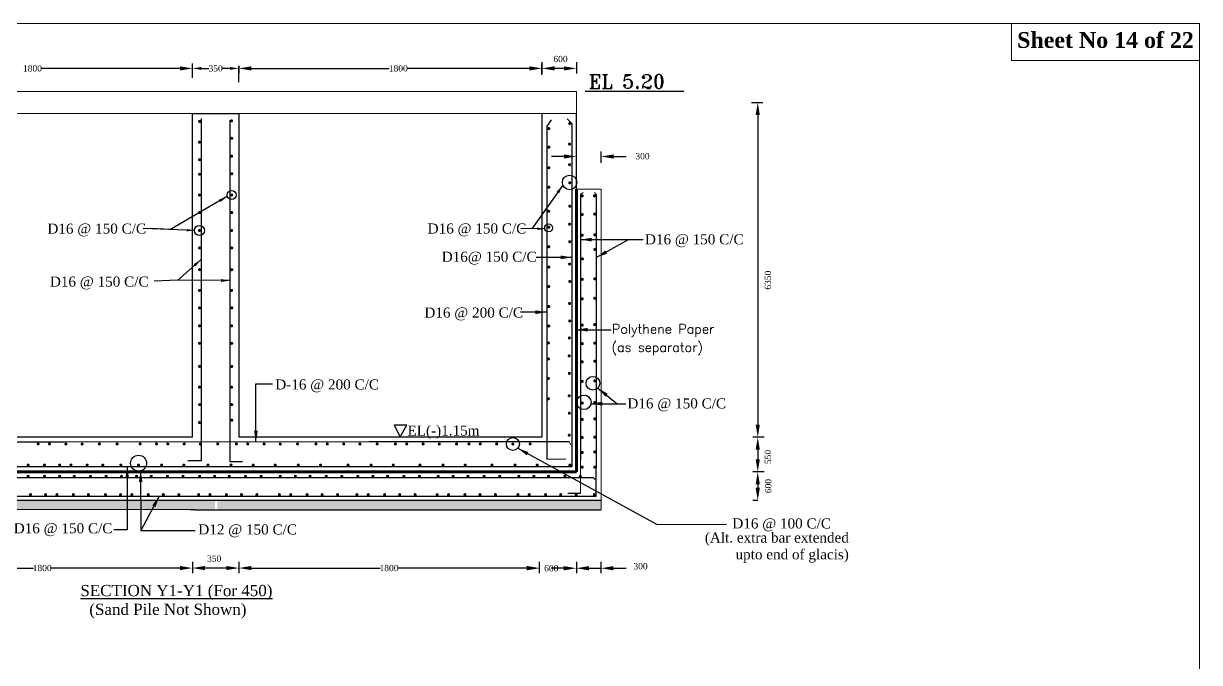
# Model space of a CAD drawing. Extents: x -545075 to 1728153, y -708141 to -305611.
# Drawn here: x 809975 to 856810, y -631002 to -605555 of the extents above; entities that cross this region are included whole.
import ezdxf

# ---------------------------------------------------------------- set-up
doc = ezdxf.new("R2010")
doc.units = 0
doc.header["$MEASUREMENT"] = 0
doc.layers.get('0').update_dxf_attribs({"linetype": 'CONTINUOUS'})
doc.layers.get('DEFPOINTS').update_dxf_attribs({"linetype": 'CONTINUOUS'})
doc.layers.add('LINE', color=7, linetype='CONTINUOUS')
doc.layers.add('Other line', color=7, linetype='CONTINUOUS', lineweight=15)
doc.layers.add('Text 20', color=7, linetype='CONTINUOUS', lineweight=15)
doc.styles.add('BIG', font='ROMANT.SHX')
doc.styles.get("Standard").update_dxf_attribs({"font": 'times.ttf', "height": 250})
doc.dimstyles.new('3', dxfattribs={"dimtxt": 225, "dimasz": 350, "dimexe": 100, "dimexo": 25, "dimgap": 9, "dimtad": 0, "dimdec": 0, "dimzin": 0, "dimdsep": 46, "dimtxsty": 'Standard', "dimcen": 0, "dimclrt": 256, "dimadec": 0, "dimazin": 0, "dimtfac": 1, "dimtdec": 0, "dimtofl": 0, "dimtmove": 2, "dimatfit": 3, "dimfxl": 1, "dimtolj": 1, "dimtzin": 0, "dimarcsym": 0})
doc.dimstyles.new('ISO-25', dxfattribs={"dimtxt": 2.5, "dimasz": 2.5, "dimexe": 1.25, "dimexo": 0.625, "dimtad": 1, "dimtxsty": 'Standard', "dimcen": 2.5, "dimadec": 0, "dimazin": 0, "dimtfac": 1, "dimtmove": 0, "dimatfit": 3, "dimfxl": 1, "dimarcsym": 0})

# ---------------------------------------------------------------- blocks, each defined once
blk = doc.blocks.new('*D488')
at = {"layer": 'DEFPOINTS', "color": 0, "lineweight": -2}
for p in [(804480, -626907), (816702, -626992), (804480, -627242)]:
    blk.add_point(p, dxfattribs=at)
at = {"layer": 'LINE', "color": 7, "lineweight": -2}
for p, q in [((804480, -626992), (804480, -627442)), ((816702, -626997), (816702, -627442)), ((804980, -627242), (810368, -627242)), ((816202, -627242), (811068, -627242))]:
    blk.add_line(p, q, dxfattribs=at)
for points in [[(804980, -627158), (804980, -627325), (804480, -627242)], [(816202, -627158), (816202, -627325), (816702, -627242)]]:
    blk.add_solid(points, dxfattribs=at)
at = {"layer": 'LINE', "color": 7, "insert": (810718, -627242), "char_height": 250, "attachment_point": 5}
blk.add_mtext('\\A1;1800', dxfattribs=at)
blk = doc.blocks.new('*D489')
at = {"layer": 'DEFPOINTS', "color": 0, "lineweight": -2}
for p in [(816702, -626553), (818551, -626992), (816702, -627242)]:
    blk.add_point(p, dxfattribs=at)
at = {"layer": 'LINE', "color": 7, "lineweight": -2}
for p, q in [((816702, -626992), (816702, -627442)), ((818551, -626997), (818551, -627442)), ((818051, -627242), (817202, -627242))]:
    blk.add_line(p, q, dxfattribs=at)
for points in [[(817202, -627158), (817202, -627325), (816702, -627242)], [(818051, -627158), (818051, -627325), (818551, -627242)]]:
    blk.add_solid(points, dxfattribs=at)
at = {"layer": 'LINE', "color": 7, "insert": (817568, -626869), "char_height": 250, "attachment_point": 5}
blk.add_mtext('\\A1;350', dxfattribs=at)
blk = doc.blocks.new('*D491')
at = {"layer": 'DEFPOINTS', "color": 0, "lineweight": -2}
for p in [(839471, -622029), (839217, -623406), (839473, -623406)]:
    blk.add_point(p, dxfattribs=at)
at = {"layer": 'LINE', "color": 7, "lineweight": -2}
for p, q in [((839466, -622029), (839017, -622029)), ((839217, -622529), (839217, -622906)), ((839467, -623406), (839017, -623406))]:
    blk.add_line(p, q, dxfattribs=at)
for points in [[(839134, -622529), (839301, -622529), (839217, -622029)], [(839134, -622906), (839301, -622906), (839217, -623406)]]:
    blk.add_solid(points, dxfattribs=at)
at = {"layer": 'LINE', "color": 7, "insert": (839623, -622816), "char_height": 250, "attachment_point": 5, "rotation": 90}
blk.add_mtext('\\A1;550', dxfattribs=at)
blk = doc.blocks.new('*D492')
at = {"layer": 'DEFPOINTS', "color": 0, "lineweight": -2}
for p in [(836273, -608697), (839217, -622029), (839473, -622029)]:
    blk.add_point(p, dxfattribs=at)
at = {"layer": 'LINE', "color": 7, "lineweight": -2}
for p, q in [((838967, -608697), (839417, -608697)), ((839217, -609197), (839217, -621529)), ((839467, -622029), (839017, -622029))]:
    blk.add_line(p, q, dxfattribs=at)
for points in [[(839134, -609197), (839301, -609197), (839217, -608697)], [(839134, -621529), (839301, -621529), (839217, -622029)]]:
    blk.add_solid(points, dxfattribs=at)
at = {"layer": 'LINE', "color": 7, "insert": (839623, -615776), "char_height": 250, "attachment_point": 5, "rotation": 90}
blk.add_mtext('\\A1;6350', dxfattribs=at)
blk = doc.blocks.new('*D494')
at = {"layer": 'DEFPOINTS', "color": 0, "lineweight": -2}
for p in [(830624, -606800), (831999, -606910), (830624, -607343)]:
    blk.add_point(p, dxfattribs=at)
at = {"layer": 'LINE', "color": 7, "lineweight": -2}
for p, q in [((830624, -607093), (830624, -607543)), ((831499, -607343), (831124, -607343)), ((831999, -607093), (831999, -607543))]:
    blk.add_line(p, q, dxfattribs=at)
for points in [[(831124, -607260), (831124, -607426), (830624, -607343)], [(831499, -607260), (831499, -607426), (831999, -607343)]]:
    blk.add_solid(points, dxfattribs=at)
at = {"layer": 'LINE', "color": 7, "insert": (831363, -606970), "char_height": 250, "attachment_point": 5}
blk.add_mtext('\\A1;600', dxfattribs=at)
blk = doc.blocks.new('*D496')
at = {"layer": 'DEFPOINTS', "color": 0, "lineweight": -2}
for p in [(831994, -623443), (830512, -626704), (830512, -627249)]:
    blk.add_point(p, dxfattribs=at)
at = {"layer": 'LINE', "color": 7, "lineweight": -2}
for p, q in [((830512, -626999), (830512, -627449)), ((831994, -626999), (831994, -627449)), ((830012, -627249), (829512, -627249)), ((832494, -627249), (832994, -627249))]:
    blk.add_line(p, q, dxfattribs=at)
for points in [[(830012, -627166), (830012, -627333), (830512, -627249)], [(832494, -627166), (832494, -627333), (831994, -627249)]]:
    blk.add_solid(points, dxfattribs=at)
at = {"layer": 'LINE', "color": 7, "insert": (830994, -627249), "char_height": 250, "attachment_point": 5}
blk.add_mtext('\\A1;600', dxfattribs=at)
blk = doc.blocks.new('*D497')
at = {"layer": 'DEFPOINTS', "color": 0, "lineweight": -2}
for p in [(831999, -610851), (831999, -612073), (832977, -612155)]:
    blk.add_point(p, dxfattribs=at)
at = {"layer": 'LINE', "color": 7, "lineweight": -2}
for p, q in [((831999, -611101), (831999, -610651)), ((832977, -611101), (832977, -610651)), ((831499, -610851), (830999, -610851)), ((833477, -610851), (833977, -610851))]:
    blk.add_line(p, q, dxfattribs=at)
for points in [[(831499, -610768), (831499, -610934), (831999, -610851)], [(833477, -610768), (833477, -610934), (832977, -610851)]]:
    blk.add_solid(points, dxfattribs=at)
at = {"layer": 'LINE', "color": 7, "insert": (834627, -610838), "char_height": 250, "attachment_point": 5}
blk.add_mtext('\\A1;300', dxfattribs=at)
blk = doc.blocks.new('*D487')
at = {"layer": 'DEFPOINTS', "color": 0, "linetype": 'ByBlock', "lineweight": -2}
for p in [(818551, -607343), (816702, -607739), (818551, -607910)]:
    blk.add_point(p, dxfattribs=at)
at = {"layer": 'LINE', "color": 0, "linetype": 'ByBlock', "lineweight": -2}
for p, q in [((816702, -607714), (816702, -607243)), ((817052, -607343), (817355, -607343)), ((818201, -607343), (817898, -607343)), ((818551, -607885), (818551, -607243))]:
    blk.add_line(p, q, dxfattribs=at)
for points in [[(817052, -607285), (817052, -607401), (816702, -607343)], [(818201, -607285), (818201, -607401), (818551, -607343)]]:
    blk.add_solid(points, dxfattribs=at)
at = {"layer": 'LINE', "linetype": 'ByBlock', "lineweight": -2, "insert": (817626, -607343), "char_height": 250, "attachment_point": 5}
blk.add_mtext('\\A1;350', dxfattribs=at)
blk = doc.blocks.new('*D486')
at = {"layer": 'DEFPOINTS', "color": 0, "lineweight": -2}
for p in [(818551, -622029), (830512, -626999), (818551, -627242)]:
    blk.add_point(p, dxfattribs=at)
at = {"layer": 'LINE', "color": 7, "lineweight": -2}
for p, q in [((818551, -626992), (818551, -627442)), ((830512, -627004), (830512, -627442)), ((819051, -627242), (824181, -627242)), ((830012, -627242), (824881, -627242))]:
    blk.add_line(p, q, dxfattribs=at)
for points in [[(819051, -627158), (819051, -627325), (818551, -627242)], [(830012, -627158), (830012, -627325), (830512, -627242)]]:
    blk.add_solid(points, dxfattribs=at)
at = {"layer": 'LINE', "color": 7, "insert": (824531, -627242), "char_height": 250, "attachment_point": 5}
blk.add_mtext('\\A1;1800', dxfattribs=at)
blk = doc.blocks.new('*D484')
at = {"layer": 'DEFPOINTS', "color": 0, "lineweight": -2}
for p in [(831994, -624545), (832972, -624546), (831994, -627249)]:
    blk.add_point(p, dxfattribs=at)
at = {"layer": 'LINE', "color": 7, "lineweight": -2}
for p, q in [((831994, -626999), (831994, -627449)), ((832972, -626999), (832972, -627449)), ((831494, -627249), (830994, -627249)), ((833472, -627249), (833972, -627249))]:
    blk.add_line(p, q, dxfattribs=at)
for points in [[(831494, -627166), (831494, -627333), (831994, -627249)], [(833472, -627166), (833472, -627333), (832972, -627249)]]:
    blk.add_solid(points, dxfattribs=at)
at = {"layer": 'LINE', "color": 7, "insert": (834550, -627170), "char_height": 250, "attachment_point": 5}
blk.add_mtext('\\A1;300', dxfattribs=at)
blk = doc.blocks.new('*D528')
at = {"layer": 'DEFPOINTS', "color": 0, "lineweight": -2}
for p in [(839217, -623406), (839217, -624546), (839217, -624546)]:
    blk.add_point(p, dxfattribs=at)
at = {"layer": 'LINE', "color": 7, "lineweight": -2}
for p, q in [((839217, -623406), (839017, -623406)), ((839217, -623906), (839217, -624046)), ((839217, -624546), (839017, -624546))]:
    blk.add_line(p, q, dxfattribs=at)
for points in [[(839134, -623906), (839301, -623906), (839217, -623406)], [(839134, -624046), (839301, -624046), (839217, -624546)]]:
    blk.add_solid(points, dxfattribs=at)
at = {"layer": 'LINE', "color": 7, "insert": (839634, -623976), "char_height": 250, "attachment_point": 5, "rotation": 90}
blk.add_mtext('\\A1;600', dxfattribs=at)

msp = doc.modelspace()

# ---------------------------------------------------------------- hatches: boundary and pattern name
at = {"layer": 'LINE'}
h = msp.add_hatch(dxfattribs=at)
h.set_pattern_fill('AR-CONC', color=0, scale=56, style=0)
h.set_pattern_definition([(50, (557004.27, 41426.52), (401.6657, -35.1412), [42, -462]), (355, (557004.27, 41426.5), (-77.70075, 421.2276), [33.6, -369.6]), (100.4514, (557037.74, 41423.6), (323.96525, 386.08614), [35.6945, -392.63958]), (46.1842, (557004.27, 41538.5), (597.655, -92.69065), [63, -693]), (96.6356, (557054.1, 41530.8), (523.4111, 545.506), [53.54176, -588.9593]), (351.1842, (557004.3, 41538.5), (523.4107, 545.5064), [50.4, -554.4]), (21, (557060.27, 41510.52), (334.26795, -225.46658), [42, -462]), (326, (557060.27, 41510.5), (136.25659, 406.08403), [33.6, -369.6]), (71.4514, (557088.13, 41491.73), (470.52467, 180.61708), [35.6945, -392.63958]), (37.5, (557004.27, 41426.52), (6.80952, 186.420558), [0, -365.12, 0, -375.2, 0, -371]), (7.5, (557004.27, 41426.52), (147.31894, 220.87056), [0, -213.92, 0, -356.72, 0, -141.4]), (327.5, (556879.39, 41426.52), (298.940564, -12.630728), [0, -140, 0, -436.8, 0, -579.6]), (317.5, (556823.4, 41426.52), (326.584255, 56.05879), [0, -182, 0, -290.08, 0, -411.6])])
h.paths.add_polyline_path([(802156.972, -624556.672), (802156.972, -624895.959), (802342.542, -624895.959), (803140.465, -624895.959), (807052.726, -624906.651), (816616.491, -624920.557), (816796.742, -624921.05), (817594.664, -624921.05), (817594.664, -624556.672)])
h = msp.add_hatch(dxfattribs=at)
h.set_pattern_fill('AR-CONC', color=0, scale=56, style=0)
h.set_pattern_definition([(50, (170326.4, -332), (401.6657, -35.1412), [42, -462]), (355, (170326.4, -332), (-77.70075, 421.2276), [33.6, -369.6]), (100.4514, (170359.87, -334.93), (323.96525, 386.08614), [35.6945, -392.63958]), (46.1842, (170326.4, -220), (597.655, -92.69065), [63, -693]), (96.6356, (170376.2, -227.7), (523.4111, 545.506), [53.54176, -588.9593]), (351.1842, (170326.4, -220), (523.4107, 545.5064), [50.4, -554.4]), (21, (170382.4, -248), (334.26795, -225.46658), [42, -462]), (326, (170382.4, -248), (136.25659, 406.08403), [33.6, -369.6]), (71.4514, (170410.25, -266.8), (470.52467, 180.61708), [35.6945, -392.63958]), (37.5, (170326.4, -332), (6.80952, 186.420558), [0, -365.12, 0, -375.2, 0, -371]), (7.5, (170326.4, -332), (147.31894, 220.87056), [0, -213.92, 0, -356.72, 0, -141.4]), (327.5, (170201.52, -332), (298.940564, -12.630728), [0, -140, 0, -436.8, 0, -579.6]), (317.5, (170145.52, -332), (326.584255, 56.05879), [0, -182, 0, -290.08, 0, -411.6])])
h.paths.add_polyline_path([(817699.546, -624556.672), (817699.546, -624921.05), (832977.161, -624921.05), (832977.161, -624556.672)])

# ---------------------------------------------------------------- linework, layer by layer
at = {"color": 7, "linetype": 'ByBlock', "lineweight": 20}
msp.add_lwpolyline([(784838.137, -656449.814), (784838.137, -605555.167), (856810.366, -605555.167), (856810.366, -656449.814), (784838.137, -656449.814)], close=True, dxfattribs=at)
at = {"linetype": 'ByBlock'}
msp.add_lwpolyline([(824974.691, -622020.614), (825244.691, -621550.614), (824734.691, -621550.614), (824974.691, -622020.614)], dxfattribs=at)
for centre, radius in [((831724.132, -611884.482), 288.401), ((830889.231, -613696.518), 157.949), ((832651.953, -619881.835), 272.386), ((832290.841, -620641.141), 289.922)]:
    msp.add_circle(centre, radius, dxfattribs=at)
at = {"layer": 'LINE', "color": 7}
for p, q in [((816201.609, -607342.906), (810698.44, -607342.906)), ((816701.609, -607592.906), (816701.609, -607142.906)), ((818551.176, -607247.906), (818551.176, -607542.906)), ((819051.176, -607342.906), (824533.244, -607342.906)), ((830123.988, -607342.906), (825268.44, -607342.906)), ((830623.988, -607592.906), (830623.988, -607142.906))]:
    msp.add_line(p, q, dxfattribs=at)
at = {"layer": 'LINE'}
for p, q in [((832345.964, -608250.773), (836273.065, -608250.773)), ((830623.988, -609136.77), (830623.988, -622028.942)), ((831998.988, -612154.556), (831993.669, -609136.77)), ((830813.988, -609675.202), (830813.988, -622909.612)), ((831808.988, -609533.537), (831808.988, -623213.942)), ((832163.173, -612360.296), (832163.173, -622931.704)), ((832787.161, -612362.296), (832787.161, -623232.923)), ((810540.726, -622028.942), (804515.465, -622028.942)), ((811605.727, -622225.354), (807052.726, -622226.806)), ((816701.609, -622027.317), (810540.726, -622028.942)), ((823747.5, -622221.481), (811605.727, -622225.354)), ((820821.412, -622028.942), (818551.176, -622028.942)), ((830623.988, -622028.942), (820821.412, -622028.942)), ((831709.918, -622218.942), (823747.5, -622221.481)), ((831808.988, -623213.942), (803370.183, -623213.942)), ((832787.161, -624380.027), (832787.161, -623289.226)), ((832673.842, -623650.275), (805992.52, -623650.275)), ((832673.842, -623650.275), (832774.532, -623736.88)), ((802326.476, -624380.027), (832787.161, -624380.027)), ((816616.491, -624920.557), (807052.726, -624906.651)), ((816796.742, -624921.05), (816616.491, -624920.557))]:
    msp.add_line(p, q, dxfattribs=at)
at = {"layer": 'LINE', "color": 0, "linetype": 'ByBlock', "lineweight": -2}
for p, q in [((817048.187, -609342.368), (817048.187, -622972.871)), ((818194.704, -609401.433), (818194.704, -622996.431)), ((817048.187, -622972.871), (816525.41, -622972.871)), ((818194.704, -622996.431), (818701.619, -622996.431)), ((832163.173, -624272), (831655.842, -624272))]:
    msp.add_line(p, q, dxfattribs=at)
at = {"layer": 'LINE', "color": 0}
for p, q in [((830813.988, -609675.202), (830999.955, -609391.137)), ((831808.988, -609533.537), (831631.756, -609350.558)), ((816796.742, -624921.05), (832977.161, -624921.05))]:
    msp.add_line(p, q, dxfattribs=at)
at = {"layer": 'LINE', "lineweight": 60}
for p in [(831998.988, -612154.556), (831993.669, -612154.556)]:
    msp.add_line(p, (831993.669, -623405.588), dxfattribs=at)
at = {"layer": 'LINE', "lineweight": 9}
msp.add_lwpolyline([(856810.366, -605555.167), (849323.562, -605555.167), (849323.562, -607023.778), (856810.366, -607023.778)], close=True, dxfattribs=at)
at = {"layer": 'LINE', "color": 0, "linetype": 'ByBlock', "lineweight": -2}
msp.add_lwpolyline([(816701.609, -622027.317), (816701.609, -609135.144), (818551.176, -609135.144), (818551.176, -622027.317)], dxfattribs=at)
at = {"layer": 'LINE', "color": 0, "const_width": 60.48}
for points in [[(816954.492, -609455.936, 1), (817014.972, -609455.936, 1)], [(818232.768, -609429.668, 1), (818293.248, -609429.668, 1)], [(830864.845, -609738.381, 1), (830925.325, -609738.381, 1)], [(831698.248, -609537.254, 1), (831758.728, -609537.254, 1)], [(816949.537, -610281.049, 1), (817010.017, -610281.049, 1)], [(818237.723, -610126.118, 1), (818298.203, -610126.118, 1)], [(830865.516, -610479.611, 1), (830925.996, -610479.611, 1)], [(831693.294, -610358.043, 1), (831753.774, -610358.043, 1)], [(816954.492, -610977.499, 1), (817014.972, -610977.499, 1)], [(818232.768, -610841.561, 1), (818293.248, -610841.561, 1)], [(831693.294, -611176.88, 1), (831753.774, -611176.88, 1)], [(816954.492, -611560.642, 1), (817014.972, -611560.642, 1)], [(818237.723, -611538.011, 1), (818298.203, -611538.011, 1)], [(830865.516, -611298.448, 1), (830925.996, -611298.448, 1)], [(830864.845, -612074.458, 1), (830925.325, -612074.458, 1)], [(831697.572, -611899.663, 1), (831758.052, -611899.663, 1)], [(816949.537, -612385.754, 1), (817010.017, -612385.754, 1)], [(818232.768, -612385.754, 1), (818293.248, -612385.754, 1)], [(832197.838, -612420.435, 1), (832258.318, -612420.435, 1)], [(832684.881, -612418.838, 1), (832745.361, -612418.838, 1)], [(816954.492, -613082.204, 1), (817014.972, -613082.204, 1)], [(818237.723, -613082.204, 1), (818298.203, -613082.204, 1)], [(830864.169, -613032.79, 1), (830924.649, -613032.79, 1)], [(831697.572, -612831.663, 1), (831758.052, -612831.663, 1)], [(831692.617, -613547.106, 1), (831753.097, -613547.106, 1)], [(832197.838, -613161.931, 1), (832258.318, -613161.931, 1)], [(832695.31, -613142.296, 1), (832755.79, -613142.296, 1)], [(816949.537, -613797.648, 1), (817010.017, -613797.648, 1)], [(818232.768, -613797.648, 1), (818293.248, -613797.648, 1)], [(830864.84, -613668.674, 1), (830925.32, -613668.674, 1)], [(832197.838, -613987.931, 1), (832258.318, -613987.931, 1)], [(832695.31, -613968.296, 1), (832755.79, -613968.296, 1)], [(816954.492, -614494.098, 1), (817014.972, -614494.098, 1)], [(818237.723, -614494.098, 1), (818298.203, -614494.098, 1)], [(830864.169, -614444.683, 1), (830924.649, -614444.683, 1)], [(831697.572, -614243.556, 1), (831758.052, -614243.556, 1)], [(832205.1, -614930.713, 1), (832265.58, -614930.713, 1)], [(832695.31, -614555.338, 1), (832755.79, -614555.338, 1)], [(816954.492, -615358.575, 1), (817014.972, -615358.575, 1)], [(818237.723, -615358.575, 1), (818298.203, -615358.575, 1)], [(830864.84, -615254.742, 1), (830925.32, -615254.742, 1)], [(831692.617, -615133.174, 1), (831753.097, -615133.174, 1)], [(831697.572, -615829.624, 1), (831758.052, -615829.624, 1)], [(832197.838, -615743.15, 1), (832258.318, -615743.15, 1)], [(832695.31, -615723.514, 1), (832755.79, -615723.514, 1)], [(816949.537, -616183.687, 1), (817010.017, -616183.687, 1)], [(818232.768, -616183.687, 1), (818293.248, -616183.687, 1)], [(830864.169, -616030.751, 1), (830924.649, -616030.751, 1)], [(816954.492, -616880.137, 1), (817014.972, -616880.137, 1)], [(818237.723, -616880.137, 1), (818298.203, -616880.137, 1)], [(830864.84, -616826.256, 1), (830925.32, -616826.256, 1)], [(831692.617, -616704.688, 1), (831753.097, -616704.688, 1)], [(832197.086, -616518.311, 1), (832257.566, -616518.311, 1)], [(832694.558, -616498.675, 1), (832755.038, -616498.675, 1)], [(816949.537, -617595.581, 1), (817010.017, -617595.581, 1)], [(818232.768, -617595.581, 1), (818293.248, -617595.581, 1)], [(830864.169, -617602.266, 1), (830924.649, -617602.266, 1)], [(831697.572, -617401.138, 1), (831758.052, -617401.138, 1)], [(832197.838, -617567.868, 1), (832258.318, -617567.868, 1)], [(832695.31, -617548.233, 1), (832755.79, -617548.233, 1)], [(830849.781, -618278.1, 1), (830910.261, -618278.1, 1)], [(831683.185, -618076.973, 1), (831743.665, -618076.973, 1)], [(832695.31, -618284.667, 1), (832755.79, -618284.667, 1)], [(816954.492, -618292.031, 1), (817014.972, -618292.031, 1)], [(818237.723, -618292.031, 1), (818298.203, -618292.031, 1)], [(832197.838, -618304.302, 1), (832258.318, -618304.302, 1)], [(816954.492, -619212.436, 1), (817014.972, -619212.436, 1)], [(818237.723, -619212.436, 1), (818298.203, -619212.436, 1)], [(830850.452, -618913.984, 1), (830910.932, -618913.984, 1)], [(831678.23, -618792.416, 1), (831738.71, -618792.416, 1)], [(832197.838, -619026.186, 1), (832258.318, -619026.186, 1)], [(832695.31, -619006.55, 1), (832755.79, -619006.55, 1)], [(830849.781, -619689.993, 1), (830910.261, -619689.993, 1)], [(831683.185, -619488.866, 1), (831743.665, -619488.866, 1)], [(816949.537, -620037.549, 1), (817010.017, -620037.549, 1)], [(818232.768, -620037.549, 1), (818293.248, -620037.549, 1)], [(832197.838, -619807.245, 1), (832258.318, -619807.245, 1)], [(832695.31, -619787.609, 1), (832755.79, -619787.609, 1)], [(830850.452, -620500.052, 1), (830910.932, -620500.052, 1)], [(831678.23, -620378.484, 1), (831738.71, -620378.484, 1)], [(816954.492, -620733.999, 1), (817014.972, -620733.999, 1)], [(818237.723, -620733.999, 1), (818298.203, -620733.999, 1)], [(831683.185, -621074.934, 1), (831743.665, -621074.934, 1)], [(832197.838, -620668.976, 1), (832258.318, -620668.976, 1)], [(832695.31, -620649.34, 1), (832755.79, -620649.34, 1)], [(816949.537, -621449.443, 1), (817010.017, -621449.443, 1)], [(818237.723, -621352.999, 1), (818298.203, -621352.999, 1)], [(832197.838, -621320.767, 1), (832258.318, -621320.767, 1)], [(832695.31, -621301.131, 1), (832755.79, -621301.131, 1)], [(831678.23, -621949.998, 1), (831738.71, -621949.998, 1)], [(832695.31, -622025.319, 1), (832755.79, -622025.319, 1)], [(810527.16, -622300.529, 1), (810587.64, -622300.529, 1)], [(810978.622, -622300.529, 1), (811039.102, -622300.529, 1)], [(811632.139, -622300.529, 1), (811692.619, -622300.529, 1)], [(812277.486, -622301.999, 1), (812337.966, -622301.999, 1)], [(812965.056, -622300.529, 1), (813025.536, -622300.529, 1)], [(813670.958, -622300.529, 1), (813731.438, -622300.529, 1)], [(814589.67, -622300.529, 1), (814650.15, -622300.529, 1)], [(815239.681, -622300.529, 1), (815300.161, -622300.529, 1)], [(815691.143, -622300.529, 1), (815751.623, -622300.529, 1)], [(816344.659, -622300.529, 1), (816405.139, -622300.529, 1)], [(816990.007, -622301.999, 1), (817050.487, -622301.999, 1)], [(817677.577, -622300.529, 1), (817738.057, -622300.529, 1)], [(818420.731, -622300.529, 1), (818481.211, -622300.529, 1)], [(818872.193, -622300.529, 1), (818932.673, -622300.529, 1)], [(819525.71, -622300.529, 1), (819586.19, -622300.529, 1)], [(820171.057, -622301.999, 1), (820231.537, -622301.999, 1)], [(820858.627, -622300.529, 1), (820919.107, -622300.529, 1)], [(821591.019, -622300.529, 1), (821651.499, -622300.529, 1)], [(822042.481, -622300.529, 1), (822102.961, -622300.529, 1)], [(822695.998, -622300.529, 1), (822756.478, -622300.529, 1)], [(823341.345, -622301.999, 1), (823401.825, -622301.999, 1)], [(824028.915, -622300.529, 1), (824089.395, -622300.529, 1)], [(824754.284, -622300.529, 1), (824814.764, -622300.529, 1)], [(825205.746, -622300.529, 1), (825266.226, -622300.529, 1)], [(825859.263, -622300.529, 1), (825919.743, -622300.529, 1)], [(826504.61, -622301.999, 1), (826565.09, -622301.999, 1)], [(827192.18, -622300.529, 1), (827252.66, -622300.529, 1)], [(827684.094, -622300.529, 1), (827744.574, -622300.529, 1)], [(828135.556, -622300.529, 1), (828196.036, -622300.529, 1)], [(828789.073, -622300.529, 1), (828849.553, -622300.529, 1)], [(829434.42, -622301.999, 1), (829494.9, -622301.999, 1)], [(830121.99, -622300.529, 1), (830182.47, -622300.529, 1)], [(832197.838, -622044.954, 1), (832258.318, -622044.954, 1)], [(832197.838, -622638.153, 1), (832258.318, -622638.153, 1)], [(832695.31, -622618.518, 1), (832755.79, -622618.518, 1)], [(810128.923, -623139.68, 1), (810189.403, -623139.68, 1)], [(810782.44, -623139.68, 1), (810842.92, -623139.68, 1)], [(811382.286, -623139.68, 1), (811442.766, -623139.68, 1)], [(811833.748, -623139.68, 1), (811894.228, -623139.68, 1)], [(812479.095, -623141.151, 1), (812539.575, -623141.151, 1)], [(813100.369, -623139.68, 1), (813160.849, -623139.68, 1)], [(813820.182, -623139.68, 1), (813880.662, -623139.68, 1)], [(814526.085, -623139.68, 1), (814586.565, -623139.68, 1)], [(815444.796, -623139.68, 1), (815505.276, -623139.68, 1)], [(816328.262, -623139.68, 1), (816388.742, -623139.68, 1)], [(817290.085, -623139.68, 1), (817350.565, -623139.68, 1)], [(818208.796, -623139.68, 1), (818269.276, -623139.68, 1)], [(819092.262, -623139.68, 1), (819152.742, -623139.68, 1)], [(819969.085, -623139.68, 1), (820029.565, -623139.68, 1)], [(820887.796, -623139.68, 1), (820948.276, -623139.68, 1)], [(821771.262, -623139.68, 1), (821831.742, -623139.68, 1)], [(822870.085, -623139.68, 1), (822930.565, -623139.68, 1)], [(823788.796, -623139.68, 1), (823849.276, -623139.68, 1)], [(824672.262, -623139.68, 1), (824732.742, -623139.68, 1)], [(825733.085, -623139.68, 1), (825793.565, -623139.68, 1)], [(826651.796, -623139.68, 1), (826712.276, -623139.68, 1)], [(827535.262, -623139.68, 1), (827595.742, -623139.68, 1)], [(828601.085, -623139.68, 1), (828661.565, -623139.68, 1)], [(829519.796, -623139.68, 1), (829580.276, -623139.68, 1)], [(830403.262, -623139.68, 1), (830463.742, -623139.68, 1)], [(831706.262, -623139.68, 1), (831766.742, -623139.68, 1)], [(832195.691, -623224.067, 1), (832256.171, -623224.067, 1)], [(832695.31, -623226.606, 1), (832755.79, -623226.606, 1)], [(810128.923, -623588.589, 1), (810189.403, -623588.589, 1)], [(810782.44, -623588.589, 1), (810842.92, -623588.589, 1)], [(811382.286, -623588.589, 1), (811442.766, -623588.589, 1)], [(811966.327, -623588.589, 1), (812026.807, -623588.589, 1)], [(812611.674, -623590.06, 1), (812672.154, -623590.06, 1)], [(813232.948, -623588.589, 1), (813293.428, -623588.589, 1)], [(813847.216, -623588.589, 1), (813907.696, -623588.589, 1)], [(814447.063, -623588.589, 1), (814507.543, -623588.589, 1)], [(815031.104, -623588.589, 1), (815091.584, -623588.589, 1)], [(815676.451, -623590.06, 1), (815736.931, -623590.06, 1)], [(816297.725, -623588.589, 1), (816358.205, -623588.589, 1)], [(816957.331, -623588.589, 1), (817017.811, -623588.589, 1)], [(817557.178, -623588.589, 1), (817617.658, -623588.589, 1)], [(818141.218, -623588.589, 1), (818201.698, -623588.589, 1)], [(818786.566, -623590.06, 1), (818847.046, -623590.06, 1)], [(819407.84, -623588.589, 1), (819468.32, -623588.589, 1)], [(820172.38, -623588.589, 1), (820232.86, -623588.589, 1)], [(820772.226, -623588.589, 1), (820832.706, -623588.589, 1)], [(821356.267, -623588.589, 1), (821416.747, -623588.589, 1)], [(822001.614, -623590.06, 1), (822062.094, -623590.06, 1)], [(822622.888, -623588.589, 1), (822683.368, -623588.589, 1)], [(823260.648, -623588.589, 1), (823321.128, -623588.589, 1)], [(823860.495, -623588.589, 1), (823920.975, -623588.589, 1)], [(824444.536, -623588.589, 1), (824505.016, -623588.589, 1)], [(825089.883, -623590.06, 1), (825150.363, -623590.06, 1)], [(825711.157, -623588.589, 1), (825771.637, -623588.589, 1)], [(826458.616, -623588.589, 1), (826519.096, -623588.589, 1)], [(827058.462, -623588.589, 1), (827118.942, -623588.589, 1)], [(827642.503, -623588.589, 1), (827702.983, -623588.589, 1)], [(828287.85, -623590.06, 1), (828348.33, -623590.06, 1)], [(828909.124, -623588.589, 1), (828969.604, -623588.589, 1)], [(829672.943, -623588.589, 1), (829733.423, -623588.589, 1)], [(830272.79, -623588.589, 1), (830333.27, -623588.589, 1)], [(830856.831, -623588.589, 1), (830917.311, -623588.589, 1)], [(831502.178, -623590.06, 1), (831562.658, -623590.06, 1)], [(832123.452, -623588.589, 1), (832183.932, -623588.589, 1)], [(810225.492, -624318.332, 1), (810285.972, -624318.332, 1)], [(810825.339, -624318.332, 1), (810885.819, -624318.332, 1)], [(811276.801, -624318.332, 1), (811337.281, -624318.332, 1)], [(811930.317, -624318.332, 1), (811990.797, -624318.332, 1)], [(812530.164, -624318.332, 1), (812590.644, -624318.332, 1)], [(813208.566, -624318.332, 1), (813269.046, -624318.332, 1)], [(813808.413, -624318.332, 1), (813868.893, -624318.332, 1)], [(814259.875, -624318.332, 1), (814320.355, -624318.332, 1)], [(814913.392, -624318.332, 1), (814973.872, -624318.332, 1)], [(815513.238, -624318.332, 1), (815573.718, -624318.332, 1)], [(816128.554, -624318.332, 1), (816189.034, -624318.332, 1)], [(816918.528, -624318.332, 1), (816979.008, -624318.332, 1)], [(817369.99, -624318.332, 1), (817430.47, -624318.332, 1)], [(818023.507, -624318.332, 1), (818083.987, -624318.332, 1)], [(818623.353, -624318.332, 1), (818683.833, -624318.332, 1)], [(819238.669, -624318.332, 1), (819299.149, -624318.332, 1)], [(820133.577, -624318.332, 1), (820194.057, -624318.332, 1)], [(820585.038, -624318.332, 1), (820645.518, -624318.332, 1)], [(821238.555, -624318.332, 1), (821299.035, -624318.332, 1)], [(821838.402, -624318.332, 1), (821898.882, -624318.332, 1)], [(822453.718, -624318.332, 1), (822514.198, -624318.332, 1)], [(823221.845, -624318.332, 1), (823282.325, -624318.332, 1)], [(823673.307, -624318.332, 1), (823733.787, -624318.332, 1)], [(824326.824, -624318.332, 1), (824387.304, -624318.332, 1)], [(824926.671, -624318.332, 1), (824987.151, -624318.332, 1)], [(825541.987, -624318.332, 1), (825602.467, -624318.332, 1)], [(826419.812, -624318.332, 1), (826480.292, -624318.332, 1)], [(826871.274, -624318.332, 1), (826931.754, -624318.332, 1)], [(827524.791, -624318.332, 1), (827585.271, -624318.332, 1)], [(828124.638, -624318.332, 1), (828185.118, -624318.332, 1)], [(828739.954, -624318.332, 1), (828800.434, -624318.332, 1)], [(829634.14, -624318.332, 1), (829694.62, -624318.332, 1)], [(830085.602, -624318.332, 1), (830146.082, -624318.332, 1)], [(830739.119, -624318.332, 1), (830799.599, -624318.332, 1)], [(831338.965, -624318.332, 1), (831399.445, -624318.332, 1)], [(831954.281, -624318.332, 1), (832014.761, -624318.332, 1)], [(832680.36, -624318.332, 1), (832740.84, -624318.332, 1)]]:
    msp.add_lwpolyline(points, format="xyb", close=True, dxfattribs=at)
at = {"layer": 'LINE', "color": 0}
msp.add_lwpolyline([(832977.161, -624556.672), (802156.972, -624556.672), (802156.972, -623737.588), (802156.972, -623737.588)], dxfattribs=at)
at = {"layer": 'LINE', "color": 0, "linetype": 'ByBlock', "lineweight": -2}
for centre, radius in [((818263.008, -612385.754), 175.621), ((816979.777, -613797.648), 201.727), ((829464.66, -622301.999), 257.372)]:
    msp.add_circle(centre, radius, dxfattribs=at)
at = {"layer": 'LINE'}
msp.add_circle((814557.853, -623064.074), 316.84, dxfattribs=at)
at = {"layer": 'LINE', "color": 7}
for points in [[(816201.609, -607259.572), (816201.609, -607426.239), (816701.609, -607342.906)], [(819051.176, -607259.572), (819051.176, -607426.239), (818551.176, -607342.906)], [(830123.988, -607259.572), (830123.988, -607426.239), (830623.988, -607342.906)]]:
    msp.add_solid(points, dxfattribs=at)
at = {"layer": 'Other line', "color": 0}
for p, q in [((803140.465, -608268.77), (830623.988, -608268.77)), ((830623.988, -608268.77), (831993.669, -608268.77)), ((831993.669, -609136.77), (831993.669, -608268.77)), ((804515.465, -609136.77), (830623.988, -609136.77)), ((830623.988, -609136.77), (831993.669, -609136.77)), ((831998.988, -612154.556), (832977.161, -612154.556)), ((832163.173, -612360.296), (832257.53, -612285.296)), ((832787.161, -612362.296), (832718.53, -612287.296)), ((832977.161, -624921.05), (832977.161, -612154.556)), ((831709.918, -622218.942), (831772.918, -622338.296)), ((830813.988, -622909.612), (831571.086, -622909.612)), ((832163.173, -622931.704), (832163.173, -624272)), ((832787.161, -623232.923), (832787.161, -623289.226))]:
    msp.add_line(p, q, dxfattribs=at)
at = {"layer": 'Other line', "color": 0, "lineweight": 60}
msp.add_line((831993.669, -612154.556), (831993.669, -622046.938), dxfattribs=at)
msp.add_lwpolyline([(803140.465, -623405.588), (831993.669, -623405.588)], dxfattribs=at)

# ---------------------------------------------------------------- texts
at = {"linetype": 'ByBlock', "char_height": 400, "attachment_point": 3}
for s, insert, width in [('D16 @ 150 C/C', (814855.347, -613523.212), 4181.1469), ('D16 @ 150 C/C', (830000.354, -613518.631), 4181.1469), ('D16 @ 150 C/C', (838655.275, -613949.928), 4181.1469), ('D16@ 150 C/C', (830410.363, -614642.174), 4181.1469), ('D16 @ 150 C/C', (814954.754, -615633.006), 4181.1469), ('D16 @ 200 C/C', (829869.962, -616866.534), 4181.1469), ('D-16 @ 200 C/C', (824131.652, -619730.027), 4181.1469), ('D16 @ 150 C/C', (837955.727, -620484.126), 4181.1469), ('EL(-)1.15m', (828136.057, -621565.908), 4181.1469), ('D16 @ 150 C/C', (813515.677, -625457.984), 4181.1469), ('D12 @ 150 C/C', (820866.112, -625503.665), 4181.1469), ('D16 @ 100 C/C', (842133.842, -625265.284), 4181.1469), ('     (Alt. extra bar extended upto end of glacis)', (842845.995, -625827.333), 6702.19456)]:
    msp.add_mtext(s, dxfattribs=dict(at, insert=insert, width=width))
at = {"layer": 'LINE', "color": 0, "style": 'BIG'}
for s, p in [('Polythene Paper', (833411.192, -617906.651)), ('(as separator)', (833390.33, -618636.368))]:
    msp.add_text(s, height=371.28, dxfattribs=at).set_placement(p)
at = {"layer": 'LINE', "color": 7, "lineweight": 9, "insert": (849549.236, -605896.53), "char_height": 630.51064, "width": 22647.73735, "attachment_point": 1}
msp.add_mtext('{\\fTimes New Roman|b1|i0|c0|p18;Sheet No 14 of 22}', dxfattribs=at)
at = {"layer": 'LINE', "color": 7, "char_height": 250, "attachment_point": 5}
for insert in [(810330.842, -607342.906), (824900.842, -607342.906)]:
    msp.add_mtext('\\A1;1800', dxfattribs=dict(at, insert=insert))
at = {"layer": 'LINE', "color": 0, "insert": (815640.429, -627913.464), "char_height": 448, "width": 23417.44191, "attachment_point": 2, "style": 'BIG'}
msp.add_mtext('{\\fTimes New Roman|b1|i0|c0|p18;     \\fTimes New Roman|b0|i0|c0|p18;\\LSECTION Y1-Y1 (For 450)\\l    \\P\\A1;\\C7; (Sand Pile Not Shown) }', dxfattribs=at)
at = {"layer": 'Text 20', "style": 'BIG'}
msp.add_text('EL 5.20', height=562.5, dxfattribs=at).set_placement((832484.204, -608143.709))

# ---------------------------------------------------------------- dimensions: what is measured, and where the dimension line sits
at = {"layer": 'LINE'}
for base, p1, p2, angle, text, picture, middle in [((830623.988, -607342.906), (831998.988, -606909.552), (830623.988, -606799.92), 180, '600', '*D494', (831363.18, -606970.372)), ((839217.223, -622028.942), (836273.065, -608696.773), (839473.106, -622028.942), 90, '6350', '*D492', (839623.372, -615775.936)), ((831998.988, -610850.906), (832977.161, -612154.556), (831998.988, -612072.792), 180, '300', '*D497', (834626.53, -610838.296)), ((818551.176, -627241.787), (830511.665, -626999.407), (818551.176, -622028.942), 180, '1800', '*D486', (824531.42, -627241.787)), ((839217.223, -623405.588), (839470.602, -622028.942), (839473.106, -623405.588), 90, '550', '*D491', (839623.372, -622816.192)), ((839217.223, -624545.816), (839217.223, -623405.588), (839217.223, -624545.816), 90, '600', '*D528', (839633.842, -623975.702)), ((816701.609, -627241.787), (818551.176, -626991.787), (816701.609, -626553), 180, '350', '*D489', (817567.842, -626869.253)), ((804479.801, -627241.787), (816701.609, -626991.787), (804479.801, -626906.88), 180, '1800', '*D488', (810717.842, -627241.787))]:
    dim = msp.add_linear_dim(base=base, p1=p1, p2=p2, angle=angle, text=text, dimstyle='3', override={"dimtxt": 500, "dimasz": 500, "dimexe": 200, "dimexo": 5, "dimdle": 250, "dimclrd": 7, "dimclre": 7, "dimclrt": 7, "dimfxl": 250, "dimfxlon": 1}, dxfattribs=at)
    dim.commit()
    dim.dimension.update_dxf_attribs({"geometry": picture, "text_midpoint": middle, "dimtype": 160})
at = {"layer": 'LINE', "color": 0, "linetype": 'ByBlock', "lineweight": -2}
dim = msp.add_linear_dim(base=(818551.176, -607342.906), p1=(816701.609, -607739.113), p2=(818551.176, -607910.321), text='350', dimstyle='3', dxfattribs=at)
dim.commit()
dim.dimension.update_dxf_attribs({"geometry": '*D487', "text_midpoint": (817626.393, -607342.906)})
at = {"layer": 'LINE'}
for base, p1, p2, text, picture, middle in [((830511.665, -627249.407), (831993.669, -623443.208), (830511.665, -626704.033), '600', '*D496', (830993.842, -627249.407)), ((831993.669, -627249.407), (832971.843, -624545.816), (831993.669, -624545.324), '300', '*D484', (834550.37, -627169.704))]:
    dim = msp.add_linear_dim(base=base, p1=p1, p2=p2, text=text, dimstyle='3', override={"dimtxt": 500, "dimasz": 500, "dimexe": 200, "dimexo": 5, "dimdle": 250, "dimclrd": 7, "dimclre": 7, "dimclrt": 7, "dimfxl": 250, "dimfxlon": 1}, dxfattribs=at)
    dim.commit()
    dim.dimension.update_dxf_attribs({"geometry": picture, "text_midpoint": middle, "dimtype": 160})

# ---------------------------------------------------------------- leaders
at = {"linetype": 'ByBlock'}
for points, override in [([(816778.06, -613795.618), (814735.021, -613719.915)], {"dimtxt": 500, "dimasz": 300, "dimclrd": 7, "dimclre": 7, "dimclrt": 7}), ([(830734.027, -613733.937), (829780.621, -613721.54)], {"dimtxt": 500, "dimasz": 300, "dimclrd": 7, "dimclre": 7, "dimclrt": 7}), ([(832157.316, -614161.026), (834657.871, -614161.026)], {"dimtxt": 500, "dimasz": 450, "dimclrd": 7, "dimclre": 7, "dimclrt": 7}), ([(832787.161, -614877.51), (834068.428, -614161.026)], {"dimtxt": 500, "dimasz": 450, "dimclrd": 7, "dimclre": 7, "dimclrt": 7}), ([(831819.988, -614868.051), (830394.223, -614868.051)], {"dimtxt": 500, "dimasz": 450, "dimclrd": 7, "dimclre": 7, "dimclrt": 7}), ([(830813.988, -617051.763), (829770.114, -617051.763)], {"dimtxt": 500, "dimasz": 450, "dimclrd": 7, "dimclre": 7, "dimclrt": 7}), ([(831993.669, -617750.012), (833379.995, -617750.012)], {"dimtxt": 500, "dimasz": 450, "dimclrd": 7, "dimclre": 7, "dimclrt": 7}), ([(819230.195, -622220), (819229.978, -619905.716), (819892.842, -619905.716)], {"dimtxt": 500, "dimasz": 450, "dimclrd": 7, "dimclre": 7, "dimclrt": 7}), ([(832846.158, -620072.827), (833611.663, -620695.225)], {"dimtxt": 500, "dimasz": 450, "dimclrd": 7, "dimclre": 7, "dimclrt": 7}), ([(832571.997, -620695.225), (833958.323, -620695.225)], {"dimtxt": 500, "dimasz": 450, "dimclrd": 7, "dimclre": 7, "dimclrt": 7}), ([(829658.314, -622471.523), (835216.628, -625500.785), (837967.628, -625492.785)], {"dimtxt": 500, "dimasz": 450, "dimclrd": 7, "dimclre": 7, "dimclrt": 7}), ([(814104.772, -623213.942), (814104.772, -625714.376), (813570.387, -625714.376)], {"dimtxt": 500, "dimasz": 450, "dimclrd": 7, "dimclre": 7, "dimclrt": 7}), ([(814638.558, -623370.463), (814646.863, -625745.218), (816813.828, -625745.218)], {"dimtxt": 500, "dimasz": 450, "dimclrd": 7, "dimclre": 7, "dimclrt": 7}), ([(815379.981, -624380.027), (814646.863, -625745.218), (816813.828, -625745.218)], {"dimtxt": 500, "dimasz": 450, "dimclrd": 7, "dimclre": 7, "dimclrt": 7})]:
    msp.add_leader(points, dimstyle='ISO-25', override=override, dxfattribs=at)
at = {"layer": 'Other line', "color": 0}
for points in [[(831457.848, -611995.243), (830221.777, -613727.276), (829834.169, -613722.236)], [(818095.225, -612437.633), (815822.693, -613760.218), (815026.72, -613723.708)], [(817048.187, -614950.375), (816123.121, -615779.527), (815177.724, -615809.617)], [(818194.704, -615793.375), (816123.121, -615779.527), (815177.724, -615809.617)]]:
    msp.add_leader(points, dimstyle='3', override={"dimgap": 9, "dimtad": 0, "dimclrd": 256, "dimclre": 0, "dimclrt": 0, "dimfxl": 700, "dimfxlon": 1}, dxfattribs=at)

doc.saveas('drawing.dxf')
